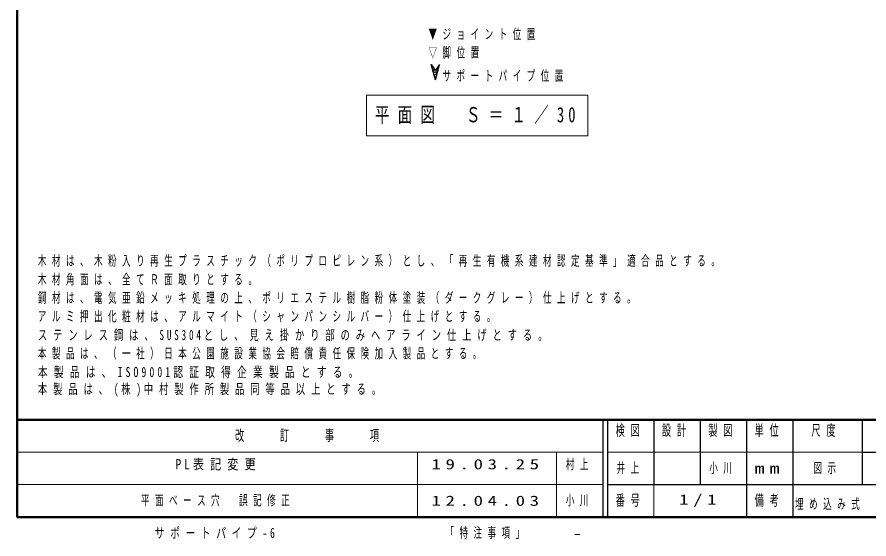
# Model space of a CAD drawing. Units: millimetres on the paper, scale 1:20. Extents: x -365 to 0, y -5 to 257.
# Drawn here: x -365 to -181, y -4.7 to 107.9 of the extents above; entities that cross this region are included whole.
import ezdxf
from ezdxf.enums import TextEntityAlignment as Align

# ---------------------------------------------------------------- set-up
doc = ezdxf.new("R2010")
doc.units = ezdxf.units.MM
doc.layers.add('LY_1', color=7, linetype='Continuous', lineweight=25)
doc.layers.add('LY_2', color=7, linetype='Continuous', lineweight=13)
doc.styles.add('ＭＳ ゴシック', font='')
doc.styles.get('ＭＳ ゴシック').set_extended_font_data('MS Gothic')

msp = doc.modelspace()

# ---------------------------------------------------------------- linework, layer by layer
at = {"layer": 'LY_1'}
for p, q in [((-275.547, 97.678), (-274.653, 96.344)), ((-274.653, 94.344), (-275.547, 97.678)), ((-273.76, 97.678), (-274.653, 96.344)), ((-274.653, 94.344), (-273.76, 97.678))]:
    msp.add_line(p, q, dxfattribs=at)
at = {"layer": 'LY_1', "lineweight": 13}
for p, q in [((-275.5, 97.504), (-275.5, 97.608)), ((-275.499, 97.5), (-275.428, 97.5)), ((-273.879, 97.5), (-273.808, 97.5)), ((-275.365, 97), (-275.093, 97)), ((-275.231, 96.5), (-274.758, 96.5)), ((-275.097, 96), (-274.21, 96)), ((-275, 95.638), (-275, 96.862)), ((-274.549, 96.5), (-274.076, 96.5)), ((-274.5, 94.917), (-274.5, 96.574)), ((-274.214, 97), (-273.942, 97)), ((-274, 96.783), (-274, 97.32)), ((-274.963, 95.5), (-274.344, 95.5)), ((-274.829, 95), (-274.478, 95)), ((-274.695, 94.5), (-274.612, 94.5)), ((-289.533, 91.027), (-289.533, 82.227)), ((-241.733, 91.027), (-289.533, 91.027)), ((-241.733, 82.227), (-241.733, 91.027)), ((-289.533, 82.227), (-241.733, 82.227))]:
    msp.add_line(p, q, dxfattribs=at)
at = {"layer": 'LY_2', "lineweight": 50}
for p, q in [((-365, 257), (-365, 0)), ((-365, 21), (0, 21)), ((-365, 0), (0, 0))]:
    msp.add_line(p, q, dxfattribs=at)
at = {"layer": 'LY_2', "color": 211, "lineweight": 25}
for p, q in [((-238.5, 21), (-238.5, 0)), ((-237.5, 21), (-237.5, 0)), ((-227.5, 21), (-227.5, 7)), ((-217.5, 21), (-217.5, 7)), ((-207.5, 21), (-207.5, 0)), ((-197.5, 21), (-197.5, 7)), ((-182.5, 21), (-182.5, 7)), ((-182.5, 14), (-70, 14)), ((-237.5, 7), (0, 7))]:
    msp.add_line(p, q, dxfattribs=at)
at = {"layer": 'LY_2'}
for p, q in [((-365, 14), (-238.5, 14)), ((-278.5, 14), (-278.5, 0)), ((-248.5, 14), (-248.5, 0)), ((-237.5, 14), (-182.5, 14)), ((-365, 7), (-238.5, 7)), ((-227.5, 7), (-227.5, 0))]:
    msp.add_line(p, q, dxfattribs=at)
at = {"layer": 'LY_2', "lineweight": 25}
msp.add_line((-197.5, 7), (-197.5, 0), dxfattribs=at)

# ---------------------------------------------------------------- texts
at = {"layer": 'LY_1', "style": 'ＭＳ ゴシック', "width": 1.35}
msp.add_text('-', height=2.199, dxfattribs=at).set_placement((-245, -3.5), align=Align.MIDDLE_LEFT)
at = {"layer": 'LY_1', "style": 'ＭＳ ゴシック'}
for s, insert, char_height, attachment_point in [('\\T1.64;\\W0.6;▼ジョイント位置', (-276.153, 102.894), 2.199, 7), ('\\T1.64;\\W0.6;▽脚位置', (-276.153, 98.894), 2.199, 7), ('\\T1.64;\\W0.6;\u3000サポートパイプ位置', (-276.153, 93.894), 2.199, 7), ('\\T1.56;\\W0.7;平面図\u3000Ｓ＝１／30', (-265.633, 86.627), 3.299, 5), ('\\T1.64;\\W0.6;木材は、木粉入り再生プラスチック（ポリプロピレン系）とし、「再生有機系建材認定基準」適合品とする。', (-360.498, 53.95), 2.199, 7), ('\\T1.64;\\W0.6;木材角面は、全てＲ面取りとする。', (-360.498, 49.95), 2.199, 7), ('\\T1.64;\\W0.6;鋼材は、電気亜鉛メッキ処理の上、ポリエステル樹脂粉体塗装（ダークグレー）仕上げとする。', (-360.498, 45.95), 2.199, 7), ('\\T1.64;\\W0.6;アルミ押出化粧材は、アルマイト（シャンパンシルバー）仕上げとする。', (-360.498, 41.95), 2.199, 7), ('\\T1.64;\\W0.65;ステンレス鋼は、SUS304とし、見え掛かり部のみヘアライン仕上げとする。', (-360.498, 37.95), 2.199, 7), ('\\T1.64;\\W0.6;本製品は、（一社）日本公園施設業協会賠償責任保険加入製品とする。', (-360.498, 33.95), 2.199, 7), ('\\T1.64;\\W0.7;本製品は、ISO9001認証取得企業製品とする。', (-360.498, 29.95), 2.199, 7), ('\\T1.64;\\W0.65;本製品は、(株)中村製作所製品同等品以上とする。', (-360.498, 25.95), 2.199, 7), ('\\T1.55;\\W0.8;PL表記変更', (-330.75, 12.5), 2.199, 1), ('\\T1.5;\\W1.35;19.03.25', (-275.5, 12.5), 2.199, 1), ('\\T1.64;\\W0.6;村上', (-246.5, 12.5), 2.199, 1), ('\\T1.64;\\W0.6;井上', (-232.5, 10.5), 2.199, 5), ('\\T1.64;\\W0.6;小川', (-212.5, 10.5), 2.199, 5), ('\\T1.64;\\W0.6;図示', (-190, 10.5), 2.199, 5), ('\\T1.64;\\W0.6;平面ベース穴\u3000誤記修正', (-338.25, 3.5), 2.199, 4), ('\\T1.5;\\W1.35;12.04.03', (-275.5, 3.5), 2.199, 4), ('\\T1.64;\\W0.6;小川', (-246.5, 3.5), 2.199, 4), ('\\T1.5;\\W1.35;1/1', (-217.5, 3.5), 2.199, 5), ('\\T1.64;\\W0.6;埋め込み式', (-197, 1.5), 2.199, 7), ('\\T1.58;\\W0.7;サポートパイプ-6', (-335.25, -3.5), 2.199, 4), ('\\T1.64;\\W0.6;「特注事項」', (-272.5, -3.5), 2.199, 4)]:
    msp.add_mtext(s, dxfattribs=dict(at, insert=insert, char_height=char_height, attachment_point=attachment_point))
at = {"layer": 'LY_2', "color": 4, "char_height": 2.346, "style": 'ＭＳ ゴシック'}
for s, insert, attachment_point in [('\\T1.64;\\W0.6;検図', (-232.5, 19.9), 2), ('\\T1.64;\\W0.6;製図', (-212.5, 19.9), 2), ('\\T1.64;\\W0.6;単位', (-202.5, 19.9), 2), ('\\T1.64;\\W0.6;尺度', (-190.25, 19.9), 2), ('\\T1.64;\\W0.6;改\u3000\u3000訂\u3000\u3000事\u3000\u3000項', (-301.75, 17.5), 5), ('\\T1.64;\\W0.6;設計', (-222.5, 19.9), 2), ('\\T1.5;\\W1.35;mm', (-202.5, 10.5), 5), ('\\T1.64;\\W0.6;番号', (-232.5, 3.5), 5), ('\\T1.64;\\W0.6;備考', (-202.5, 3.5), 5)]:
    msp.add_mtext(s, dxfattribs=dict(at, insert=insert, attachment_point=attachment_point))

doc.saveas('drawing.dxf')
